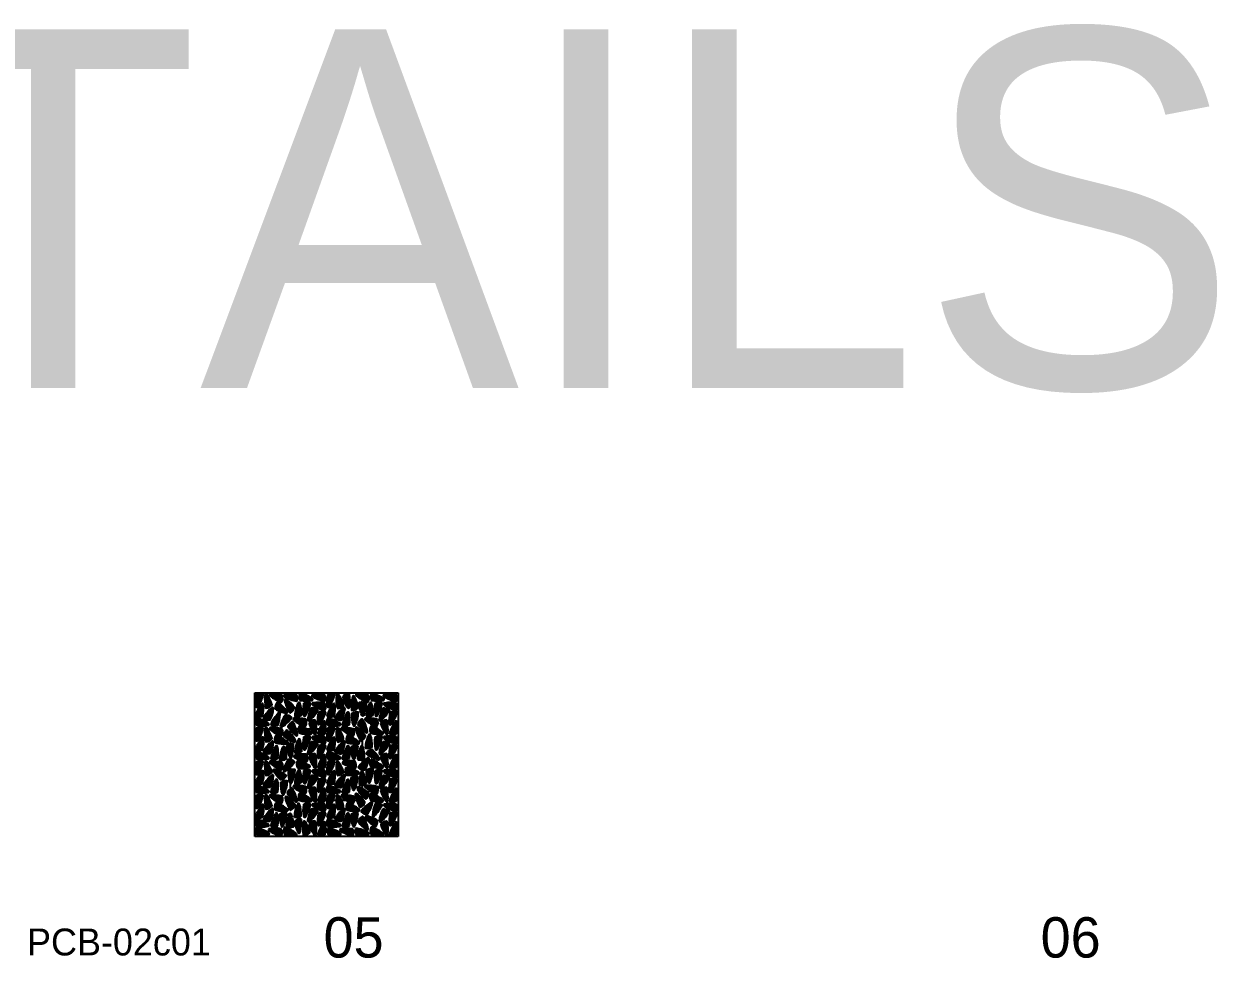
# Model space of a CAD drawing. Header units: metres. Extents: x -325 to 301, y -147 to 149.
# Drawn here: x 211.01 to 227.65, y 135.77 to 148.79 of the extents above; entities that cross this region are included whole.
import ezdxf

# ---------------------------------------------------------------- set-up
doc = ezdxf.new("R2010")
doc.units = ezdxf.units.M
doc.linetypes.add('TRAZOS2', pattern=[9.525, 6.35, -3.175])
doc.layers.add('02-L-Hatch', color=251, linetype='Continuous')
doc.layers.add('EIT_0 Llegenda', color=7, linetype='Continuous')
doc.styles.add('x-llegenda materials$0$ENGRAVERS', font='TT0586M.TTF')

# ---------------------------------------------------------------- blocks, each defined once
blk = doc.blocks.new('PEÇA_KODOLÈ')
at = {"layer": '02-L-Hatch', "true_color": 0xffffff, "extrusion": (-5.04417e-08, -5.73922e-07, 1)}
h = blk.add_hatch(color=7, dxfattribs=at)
h.dxf.hatch_style = 1
edge = h.paths.add_edge_path()
edge.add_arc((-0.458, 0.215), 0.542, 325.4122, 344.6336)
edge.add_arc((0.057, 0.073), 0.008, 344.6336, 426.3838)
edge.add_arc((0.017, -0.019), 0.109, 426.3838, 475.345)
edge.add_arc((-0.027, 0.072), 0.008, 475.345, 527.2893)
edge.add_arc((0.392, -0.022), 0.437, 167.2893, 188.3869)
edge.add_arc((-0.025, -0.084), 0.016, 188.3869, 325.4121)
blk.add_lwpolyline([(-0.012, -0.093, 0.084066), (0.065, 0.071, 0.372643), (0.06, 0.081, 0.216944), (-0.03, 0.079, 0.230613), (-0.035, 0.074, 0.092316), (-0.041, -0.086, 0.681037)], format="xyb", close=True)

msp = doc.modelspace()

# ---------------------------------------------------------------- linework, layer by layer
at = {"linetype": 'TRAZOS2'}
for points in [[(214.226, 139.467), (216.226, 139.467), (216.226, 137.467), (214.226, 137.467)], [(214.726, 138.967), (215.726, 138.967), (215.726, 137.967), (214.726, 137.967)]]:
    msp.add_lwpolyline(points, close=True, dxfattribs=at)

# ---------------------------------------------------------------- block references
for p in [(214.281, 139.367), (215.278, 139.366), (214.281, 138.898), (215.278, 138.897), (214.281, 138.428), (215.278, 138.427), (214.281, 137.959), (215.278, 137.958)]:
    msp.add_blockref('PEÇA_KODOLÈ', p)
for p, rotation in [((214.402, 139.352), 208.81874038886), ((214.528, 139.407), 265.5115558081964), ((214.734, 139.409), 274.5601954609322), ((214.935, 139.399), 92.13686949352872), ((215.124, 139.41), 274.5601954609322), ((215.4, 139.351), 208.81874038886), ((215.519, 139.358), 25.10136637511977), ((215.733, 139.407), 265.1035597719338), ((215.932, 139.398), 92.13686949352872), ((216.121, 139.409), 274.5601954609322), ((214.304, 139.219), 177.0346638149162), ((214.428, 139.173), 165.5185808000067), ((214.596, 139.25), 69.7551416009795), ((214.703, 139.289), 228.9901387463099), ((214.835, 139.23), 190.8999455896983), ((214.944, 139.243), 3.253085506158635), ((215.128, 139.289), 272.2168286540463), ((215.303, 139.219), 177.0346638149162), ((215.425, 139.172), 165.5185808000067), ((215.611, 139.32), 199.8649367241032), ((215.832, 139.229), 190.8999455896983), ((215.942, 139.242), 3.253085506158635), ((216.125, 139.288), 272.2168286540463), ((214.326, 139.053), 92.21682865404627), ((214.526, 139.093), 169.4325722558783), ((214.654, 139.074), 337.8025829728242), ((214.861, 139.07), 267.5443064598563), ((215.026, 139.169), 345.5185808000067), ((215.148, 139.122), 357.0346638149162), ((215.323, 139.052), 92.21682865404627), ((215.507, 139.099), 183.2530855061587), ((215.623, 139.109), 10.79869235463469), ((215.858, 139.069), 267.5443064598563), ((216.024, 139.168), 345.5185808000067), ((216.145, 139.121), 357.0346638149162), ((214.402, 138.883), 208.81874038886), ((214.53, 138.936), 265.5115558081964), ((214.717, 138.856), 64.6162247846068), ((214.767, 138.962), 44.65835127572122), ((214.924, 138.937), 85.51155580819632), ((215.052, 138.99), 28.81874038886003), ((215.173, 138.975), 180), ((215.4, 138.882), 208.81874038886), ((215.527, 138.935), 265.5115558081964), ((215.692, 138.896), 227.9266244435487), ((215.741, 139.002), 47.41295275310162), ((215.921, 138.936), 85.51155580819632), ((216.049, 138.989), 28.81874038886003), ((216.17, 138.975), 180), ((214.306, 138.751), 177.0346638149162), ((214.428, 138.704), 165.5185808000067), ((214.593, 138.803), 87.54430645985636), ((214.836, 138.721), 190.8999455896983), ((214.944, 138.774), 3.253085506158635), ((215.026, 138.7), 345.5185808000067), ((215.128, 138.82), 272.2168286540463), ((215.303, 138.75), 177.0346638149162), ((215.425, 138.703), 165.5185808000067), ((215.591, 138.802), 87.54430645985632), ((215.818, 138.785), 190.8999455896983), ((215.942, 138.773), 3.253085506158635), ((216.024, 138.699), 345.5185808000067), ((216.125, 138.819), 272.2168286540463), ((214.326, 138.584), 92.21682865404627), ((214.51, 138.63), 183.2530855061587), ((214.621, 138.618), 190.8999455896983), ((214.726, 138.662), 18.41015394490195), ((214.873, 138.568), 278.207711846177), ((215.052, 138.521), 28.81874038886003), ((215.148, 138.653), 357.0346638149162), ((215.323, 138.583), 92.21682865404627), ((215.507, 138.629), 183.2530855061587), ((215.617, 138.642), 10.89994558969828), ((215.711, 138.626), 190.8999455896983), ((216.049, 138.52), 28.81874038886003), ((216.145, 138.652), 357.0346638149162), ((214.402, 138.414), 208.81874038886), ((214.53, 138.466), 265.5115558081964), ((214.695, 138.455), 339.7064815735527), ((214.9, 138.459), 94.47878287899752), ((215.173, 138.506), 180), ((215.4, 138.413), 208.81874038886), ((215.551, 138.474), 274.4787828789975), ((215.756, 138.478), 159.7064815735527), ((215.921, 138.467), 85.51155580819632), ((216.17, 138.505), 180), ((214.306, 138.282), 177.0346638149162), ((214.428, 138.235), 165.5185808000067), ((214.74, 138.307), 10.89994558969832), ((214.835, 138.292), 190.8999455896983), ((214.944, 138.304), 3.253085506158635), ((215.026, 138.23), 345.5185808000067), ((215.128, 138.351), 272.2168286540463), ((215.303, 138.281), 177.0346638149162), ((215.425, 138.234), 165.5185808000067), ((215.579, 138.365), 98.20771184617698), ((215.615, 138.213), 10.89994558969828), ((215.725, 138.271), 198.4101539449019), ((215.83, 138.316), 10.89994558969828), ((215.942, 138.303), 3.253085506158635), ((216.024, 138.229), 345.5185808000067), ((216.125, 138.35), 272.2168286540463), ((214.326, 138.115), 92.21682865404627), ((214.51, 138.161), 183.2530855061587), ((214.633, 138.148), 10.89994558969832), ((214.76, 138.038), 47.92662444354866), ((214.861, 138.132), 267.5443064598563), ((215.052, 138.051), 28.81874038886003), ((215.148, 138.183), 357.0346638149162), ((215.173, 138.037), 180), ((215.323, 138.114), 92.21682865404627), ((215.507, 138.16), 183.2530855061587), ((215.734, 138.077), 244.6162247846068), ((215.859, 138.13), 267.5443064598563), ((216.049, 138.051), 28.81874038886003), ((216.145, 138.182), 357.0346638149162), ((216.17, 138.036), 180), ((214.402, 137.944), 208.81874038886), ((214.53, 137.997), 265.5115558081964), ((214.711, 137.931), 227.4129527531016), ((214.924, 137.999), 85.51155580819632), ((215.4, 137.943), 208.81874038886), ((215.527, 137.996), 265.5115558081964), ((215.684, 137.972), 224.6583512757212), ((215.798, 137.86), 157.8025829728241), ((215.921, 137.998), 85.51155580819632), ((214.306, 137.812), 177.0346638149162), ((214.428, 137.765), 165.5185808000067), ((214.51, 137.692), 183.2530855061587), ((214.593, 137.864), 87.54430645985636), ((214.62, 137.704), 10.89994558969832), ((214.828, 137.824), 190.7986923546346), ((214.944, 137.835), 3.253085506158635), ((215.026, 137.761), 345.5185808000067), ((215.128, 137.881), 272.2168286540463), ((215.148, 137.714), 357.0346638149162), ((215.303, 137.812), 177.0346638149162), ((215.425, 137.765), 165.5185808000067), ((215.507, 137.691), 183.2530855061587), ((215.591, 137.863), 87.54430645985632), ((215.617, 137.703), 10.89994558969828), ((215.925, 137.841), 349.4325722558784), ((216.024, 137.76), 345.5185808000067), ((216.125, 137.88), 272.2168286540463), ((216.147, 137.714), 357.0346638149162), ((214.326, 137.645), 92.21682865404627), ((214.84, 137.614), 19.86493672410332), ((214.933, 137.576), 205.1013663751198), ((215.052, 137.582), 28.81874038886003), ((215.173, 137.568), 180), ((215.323, 137.644), 92.21682865404627), ((215.748, 137.645), 48.99013874630986), ((215.855, 137.683), 249.7551416009795), ((216.05, 137.581), 28.81874038886003), ((216.17, 137.567), 180), ((214.33, 137.524), 94.56019546093226), ((214.519, 137.536), 272.1368694935287), ((214.718, 137.526), 85.10355977193375), ((215.328, 137.524), 94.56019546093225), ((215.516, 137.535), 272.1368694935287), ((215.717, 137.524), 94.56019546093225), ((215.924, 137.526), 85.51155580819632)]:
    msp.add_blockref('PEÇA_KODOLÈ', p, dxfattribs=dict(rotation=rotation))
at = {"xscale": -1}
for p, rotation in [((215.73, 139.246), 345.4731399163412), ((215.88, 138.598), 35.52880607778562), ((214.571, 138.336), 215.5288060777856), ((214.722, 137.687), 165.4731399163411)]:
    msp.add_blockref('PEÇA_KODOLÈ', p, dxfattribs=dict(at, rotation=rotation))

# ---------------------------------------------------------------- texts
at = {"layer": 'EIT_0 Llegenda', "attachment_point": 1, "style": 'x-llegenda materials$0$ENGRAVERS'}
for s, insert, char_height, width in [('PAVEMENT DETAILS', (161.449, 148.716), 5, 112.20229), ('05', (215.187, 136.34), 0.5625, 28.81515), ('06', (225.187, 136.34), 0.5625, 28.81515)]:
    msp.add_mtext(s, dxfattribs=dict(at, insert=insert, char_height=char_height, width=width))
at = {"layer": 'EIT_0 Llegenda', "color": 244, "true_color": 0x991b1e, "insert": (211.051, 136.182), "char_height": 0.375, "width": 19.2101, "attachment_point": 1, "style": 'x-llegenda materials$0$ENGRAVERS'}
msp.add_mtext('PCB-02c01', dxfattribs=at)

doc.saveas('drawing.dxf')
